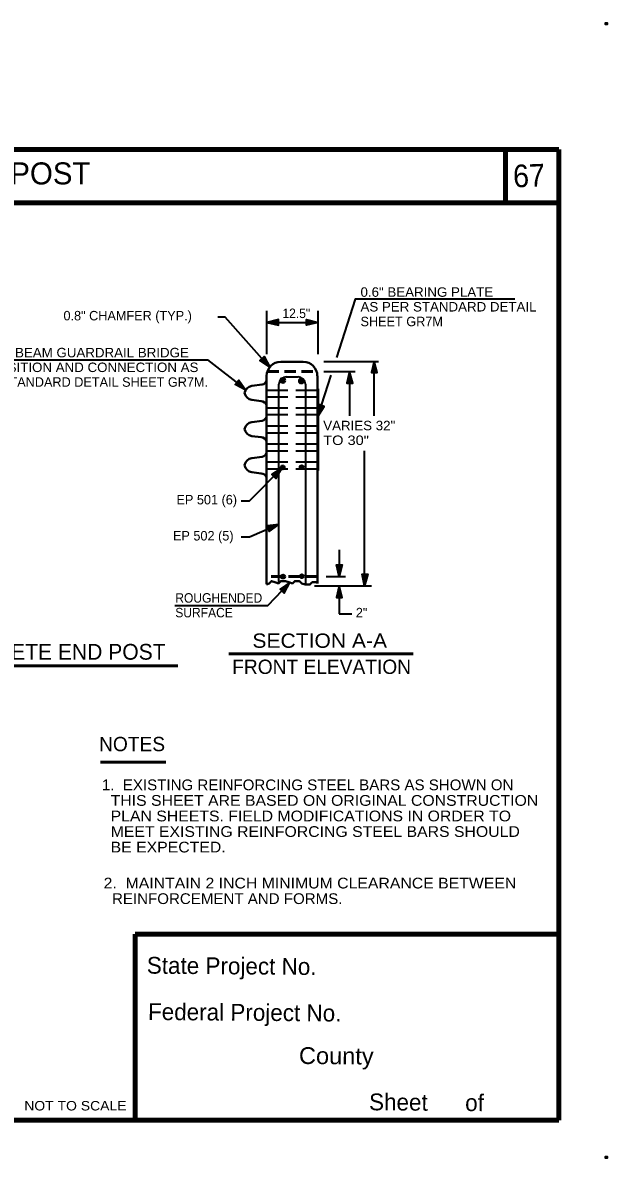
# Model space of a CAD drawing. Extents: x -8731 to -2098, y -68371 to -56618.
# Drawn here: x -2713 to -2098, y -68371 to -67177 of the extents above; entities that cross this region are included whole.
import ezdxf
from ezdxf.enums import TextEntityAlignment as Align

# ---------------------------------------------------------------- set-up
doc = ezdxf.new("R2010")
doc.units = 0
doc.header["$LTSCALE"] = 4
doc.header["$PDMODE"] = 32
doc.header["$PDSIZE"] = 2
doc.linetypes.add('MEDIUM_DASHED', pattern=[4.5, 3, -1.5])
doc.layers.add('1', color=7, linetype='Continuous', lineweight=35)
doc.layers.add('3', color=7, linetype='Continuous')

msp = doc.modelspace()

# ---------------------------------------------------------------- hatches: boundary and pattern name
at = {"layer": '1'}
for points in [[(-2455.96, -67492.32), (-2443.78, -67495), (-2443.78, -67488.88)], [(-2402.06, -67492.32), (-2414.22, -67495), (-2414.22, -67488.88)], [(-2452.9, -67539.06), (-2463.2, -67532.04), (-2458.74, -67527.84)], [(-2343.18, -67532.76), (-2345.86, -67544.96), (-2339.74, -67544.96)], [(-2478.14, -67563.3), (-2489.22, -67557.52), (-2485.26, -67552.84)], [(-2437.087, -67553.111, 1), (-2441.28, -67553.111, 1)], [(-2417.543, -67553.736, 1), (-2421.736, -67553.736, 1)], [(-2368.98, -67543.78), (-2371.66, -67555.96), (-2365.54, -67555.96)], [(-2402.38, -67591.06), (-2395.58, -67580.6), (-2401.3, -67578.46)], [(-2440.02, -67645.46), (-2450.62, -67652.06), (-2446.32, -67656.44)], [(-2437.087, -67644.697, 1), (-2441.28, -67644.697, 1)], [(-2417.168, -67644.559, 1), (-2421.361, -67644.559, 1)], [(-2443.16, -67704.56), (-2455.52, -67706.26), (-2453.4, -67712)], [(-2436.824, -67759.517, 1), (-2441.017, -67759.517, 1)], [(-2417.043, -67759.105, 1), (-2421.236, -67759.105, 1)], [(-2380, -67759.4), (-2382.68, -67747.22), (-2376.56, -67747.22)], [(-2353.04, -67769.2), (-2355.74, -67757.02), (-2349.62, -67757.02)], [(-2431.58, -67765.88), (-2442.06, -67772.66), (-2437.7, -67776.96)], [(-2380, -67769.2), (-2382.68, -67781.38), (-2376.56, -67781.38)]]:
    msp.add_hatch(color=256, dxfattribs=at).paths.add_polyline_path(points)

# ---------------------------------------------------------------- linework, layer by layer
at = {"layer": '1', "lineweight": 100}
for p, q in [((-2148.78, -67310.06), (-3641.02, -67310.06)), ((-2205.02, -67310.06), (-2205.02, -67366.3)), ((-2148.78, -67310.06), (-2148.78, -68331.48)), ((-2148.78, -67366.3), (-3641.02, -67366.3)), ((-2594.5, -68135.8), (-2148.78, -68135.8)), ((-2594.5, -68135.8), (-2594.5, -68331.48)), ((-2148.78, -68331.48), (-2788.92, -68331.48))]:
    msp.add_line(p, q, dxfattribs=at)
at = {"layer": '1'}
for p, q in [((-2455.96, -67525.4), (-2455.96, -67480.08)), ((-2402.06, -67525.4), (-2402.06, -67480.08)), ((-2455.96, -67492.32), (-2402.06, -67492.32)), ((-2395.92, -67533.1), (-2338.34, -67533.1)), ((-2343.24, -67533.1), (-2343.24, -67590.32)), ((-2435.46, -67549.4), (-2423.06, -67549.4)), ((-2388.6, -67547.44), (-2402.06, -67589.08)), ((-2395.92, -67543.78), (-2362.86, -67543.78)), ((-2368.98, -67543.78), (-2368.98, -67590.32)), ((-2456.18, -67563.36), (-2433.9, -67563.36)), ((-2443.18, -67766.38), (-2443.18, -67557.14)), ((-2425.34, -67563.36), (-2402.82, -67563.36)), ((-2415.34, -67557.14), (-2415.34, -67767.64)), ((-2456.18, -67570.52), (-2433.9, -67570.52)), ((-2425.34, -67570.52), (-2402.82, -67570.52)), ((-2456.18, -67581.92), (-2433.9, -67581.92)), ((-2456.18, -67589.08), (-2433.9, -67589.08)), ((-2425.34, -67581.92), (-2402.82, -67581.92)), ((-2425.34, -67589.08), (-2402.82, -67589.08)), ((-2456.18, -67601.08), (-2433.9, -67601.08)), ((-2425.34, -67601.08), (-2402.82, -67601.08)), ((-2456.18, -67608.26), (-2433.9, -67608.26)), ((-2425.34, -67608.26), (-2402.82, -67608.26)), ((-2456.18, -67619.92), (-2433.9, -67619.92)), ((-2425.34, -67619.92), (-2402.82, -67619.92)), ((-2456.18, -67627.16), (-2433.9, -67627.16)), ((-2425.34, -67627.16), (-2402.82, -67627.16)), ((-2353.04, -67769.2), (-2353.04, -67627.08)), ((-2456.18, -67638.82), (-2433.9, -67638.82)), ((-2456.18, -67645.98), (-2433.9, -67645.98)), ((-2425.34, -67638.82), (-2402.82, -67638.82)), ((-2425.34, -67645.98), (-2402.82, -67645.98)), ((-2380, -67731.22), (-2380, -67759.4)), ((-2405.72, -67769.2), (-2345.74, -67769.2)), ((-2393.48, -67759.4), (-2373.26, -67759.4)), ((-2380, -67769.2), (-2380, -67798.6)), ((-2380, -67798.6), (-2366.52, -67798.6))]:
    msp.add_line(p, q, dxfattribs=at)
at = {"layer": '1', "lineweight": 40}
for p, q in [((-2441.36, -67533.56), (-2417.66, -67533.56)), ((-2456.18, -67767.42), (-2456.18, -67548.38)), ((-2402.82, -67548.38), (-2402.82, -67766.76)), ((-2471.6, -67559), (-2460.7, -67557.54)), ((-2402.06, -67562.16), (-2402.06, -67647.92)), ((-2471.66, -67573.64), (-2461.86, -67574.96)), ((-2456.36, -67579.28), (-2456.38, -67591.44)), ((-2471.6, -67596.98), (-2460.7, -67595.52)), ((-2471.66, -67611.64), (-2461.86, -67612.94)), ((-2456.36, -67617.26), (-2456.38, -67629.4)), ((-2471.6, -67634.96), (-2460.7, -67633.48)), ((-2471.66, -67649.6), (-2461.86, -67650.92))]:
    msp.add_line(p, q, dxfattribs=at)
at = {"layer": '1', "linetype": 'MEDIUM_DASHED', "lineweight": 53}
for p, q in [((-2455.42, -67543.66), (-2403.6, -67543.66)), ((-2403.28, -67759.4), (-2455.96, -67759.4))]:
    msp.add_line(p, q, dxfattribs=at)
at = {"layer": '1', "lineweight": 53}
for p, q in [((-2495.74, -67840.8), (-2302, -67840.8)), ((-2925.74, -67853.3), (-2549.5, -67853.3)), ((-2562, -67954.56), (-2630.74, -67954.56))]:
    msp.add_line(p, q, dxfattribs=at)
at = {"layer": '1', "lineweight": 100}
msp.add_lwpolyline([(-3641.02, -67313.56), (-3641.02, -68331.48), (-2150.26, -68331.48)], dxfattribs=at)
at = {"layer": '1'}
for points in [[(-2195, -67467.82), (-2362.86, -67467.82), (-2382.62, -67529.02)], [(-2507.42, -67486.2), (-2500.06, -67486.2), (-2453.04, -67539.24)], [(-2765.9, -67531.52), (-2518.44, -67531.52), (-2479.24, -67562.16)], [(-2482.9, -67679.76), (-2474.34, -67679.76), (-2440.02, -67645.46)], [(-2482.9, -67717.74), (-2474.34, -67717.74), (-2443.18, -67704.28)], [(-2552.74, -67790.04), (-2454.74, -67790.04), (-2431.58, -67765.88)]]:
    msp.add_lwpolyline(points, dxfattribs=at)
for points in [[(-2455.96, -67492.32), (-2443.78, -67495), (-2443.78, -67488.88)], [(-2402.06, -67492.32), (-2414.22, -67495), (-2414.22, -67488.88)], [(-2452.9, -67539.06), (-2463.2, -67532.04), (-2458.74, -67527.84)], [(-2343.18, -67532.76), (-2345.86, -67544.96), (-2339.74, -67544.96)], [(-2478.14, -67563.3), (-2489.22, -67557.52), (-2485.26, -67552.84)], [(-2368.98, -67543.78), (-2371.66, -67555.96), (-2365.54, -67555.96)], [(-2402.38, -67591.06), (-2395.58, -67580.6), (-2401.3, -67578.46)], [(-2440.02, -67645.46), (-2450.62, -67652.06), (-2446.32, -67656.44)], [(-2443.16, -67704.56), (-2455.52, -67706.26), (-2453.4, -67712)], [(-2380, -67759.4), (-2382.68, -67747.22), (-2376.56, -67747.22)], [(-2353.04, -67769.2), (-2355.74, -67757.02), (-2349.62, -67757.02)], [(-2431.58, -67765.88), (-2442.06, -67772.66), (-2437.7, -67776.96)], [(-2380, -67769.2), (-2382.68, -67781.38), (-2376.56, -67781.38)]]:
    msp.add_lwpolyline(points, close=True, dxfattribs=at)
at = {"layer": '1', "lineweight": 40}
msp.add_lwpolyline([(-2456.18, -67767.98), (-2453.5, -67766.76), (-2451.06, -67764.3), (-2447.38, -67765.52), (-2443.7, -67766.76), (-2441.26, -67764.3), (-2436.36, -67764.3), (-2432.68, -67765.52), (-2429, -67766.76), (-2426.56, -67764.3), (-2421.66, -67764.3), (-2419.2, -67766.76), (-2415.54, -67767.98), (-2410.62, -67767.98), (-2408.18, -67765.52), (-2403.28, -67765.52), (-2402.82, -67766.76)], dxfattribs=at)
at = {"layer": '1', "lineweight": 53}
for centre in [(-2439.183, -67553.111), (-2419.64, -67553.736)]:
    msp.add_circle(centre, 2.096, dxfattribs=at)
at = {"layer": '1'}
for centre in [(-2439.183, -67644.697), (-2419.265, -67644.559), (-2438.921, -67759.517), (-2419.14, -67759.105)]:
    msp.add_circle(centre, 2.096, dxfattribs=at)
at = {"layer": '1', "lineweight": 40}
for centre, radius, start, end in [((-2441.365, -67548.384), 14.824, 90, 180), ((-2417.647, -67548.384), 14.824, 0, 90), ((-2462.058, -67551.764), 5.93, 283.34567, 344.19566), ((-2470.473, -67567.857), 8.931, 97.23866, 170.14782), ((-2470.473, -67564.801), 8.931, 189.85218, 262.35752), ((-2462.058, -67580.894), 5.93, 15.80434, 88.06967), ((-2470.473, -67605.836), 8.931, 97.23866, 170.14782), ((-2462.058, -67589.743), 5.93, 283.34567, 344.19566), ((-2470.473, -67602.779), 8.931, 189.85218, 262.35752), ((-2462.058, -67618.873), 5.93, 15.80434, 88.06967), ((-2470.473, -67643.815), 8.931, 97.23866, 170.14782), ((-2462.058, -67627.722), 5.93, 283.34567, 344.19566), ((-2470.473, -67640.758), 8.931, 189.85218, 262.35752), ((-2462.058, -67656.852), 5.93, 15.80434, 88.06967)]:
    msp.add_arc(centre, radius, start, end, dxfattribs=at)
at = {"layer": '1'}
for centre, start, end in [((-2435.45, -67557.144), 90, 180), ((-2423.069, -67557.144), 0, 90)]:
    msp.add_arc(centre, 7.738, start, end, dxfattribs=at)
for p in [(-2098.86, -67177.84), (-2098.86, -68370.44)]:
    msp.add_point(p, dxfattribs=at)

# ---------------------------------------------------------------- texts
for s, height, rotation, width, p in [('67', 23.78, 2.121, 0.95, (-2196.56, -67350.18)), ('County', 17.66, 359.537, 1.05, (-2422.22, -68272.18))]:
    msp.add_text(s, height=height, rotation=rotation, dxfattribs=dict(at, width=width)).set_placement(p)
for s, height, width, p in [('0.6" BEARING PLATE', 9.968, 1.05, (-2357.42, -67465.16)), ('AS PER STANDARD DETAIL', 9.968, 1.05, (-2357.42, -67480.64)), ('12.5"', 9.967, 0.95, (-2439.5, -67487.54)), ('THRIE BEAM GUARDRAIL BRIDGE', 9.968, 1.05, (-2766.62, -67528.86)), ('TRANSITION AND CONNECTION AS', 9.968, 1.05, (-2766.62, -67544.34)), ('VARIES 32"', 9.968, 1.05, (-2396.62, -67605.6)), ('TO 30"', 9.968, 1.15, (-2396.62, -67621.08)), ('ROUGHENDED', 9.968, 0.95, (-2552.22, -67786.92)), ('SURFACE', 9.968, 0.95, (-2552.22, -67802.4)), ('SECTION A-A', 15.07, 1.1, (-2471.12, -67834.44)), ('1.  EXISTING REINFORCING STEEL BARS AS SHOWN ON', 11.3, 1.05, (-2629.46, -67984.26)), ('  THIS SHEET ARE BASED ON ORIGINAL CONSTRUCTION', 11.3, 1.1, (-2629.46, -68000.64)), ('  PLAN SHEETS. FIELD MODIFICATIONS IN ORDER TO ', 11.3, 1.1, (-2629.46, -68017)), ('  MEET EXISTING REINFORCING STEEL BARS SHOULD', 11.3, 1.1, (-2629.46, -68033.36)), ('  BE EXPECTED.', 11.3, 1.1, (-2629.46, -68049.72)), ('2.  MAINTAIN 2 INCH MINIMUM CLEARANCE BETWEEN', 11.3, 1.1, (-2627.6, -68087.6)), ('  REINFORCEMENT AND FORMS.', 11.3, 1.05, (-2627.6, -68103.96)), ('NOT TO SCALE', 9.967, 1.1, (-2711.06, -68321.14))]:
    msp.add_text(s, height=height, dxfattribs=dict(at, width=width)).set_placement(p)
for s, height, p in [('0.8" CHAMFER (TYP.)', 9.967, (-2669.82, -67490)), ('SHEET GR7M', 9.968, (-2357.42, -67496.12)), ('PER STANDARD DETAIL SHEET GR7M.', 9.968, (-2766.62, -67559.82)), ('EP 501 (6)', 9.968, (-2550.98, -67683.56)), ('EP 502 (5)', 9.968, (-2554.66, -67721.54)), ('2"', 9.967, (-2362.32, -67802.4)), ('MODIFIED CONCRETE END POST', 16.57, (-2920.66, -67846.92)), ('FRONT ELEVATION', 15.07, (-2492.38, -67861.92)), ('NOTES', 15.07, (-2632.38, -67943.18))]:
    msp.add_text(s, height=height, dxfattribs=at).set_placement(p)
for s, p in [('State Project No.', (-2582.22, -68177.18)), ('Federal Project No.', (-2580.98, -68225.92)), ('Sheet      of', (-2348.48, -68320.92))]:
    msp.add_text(s, height=17.66, rotation=359.537, dxfattribs=at).set_placement(p)
at = {"layer": '3'}
msp.add_text('MODIFIED CONCRETE END POST', height=23.16, dxfattribs=at).set_placement((-2891.8, -67346.94), align=Align.CENTER)

doc.saveas('drawing.dxf')
